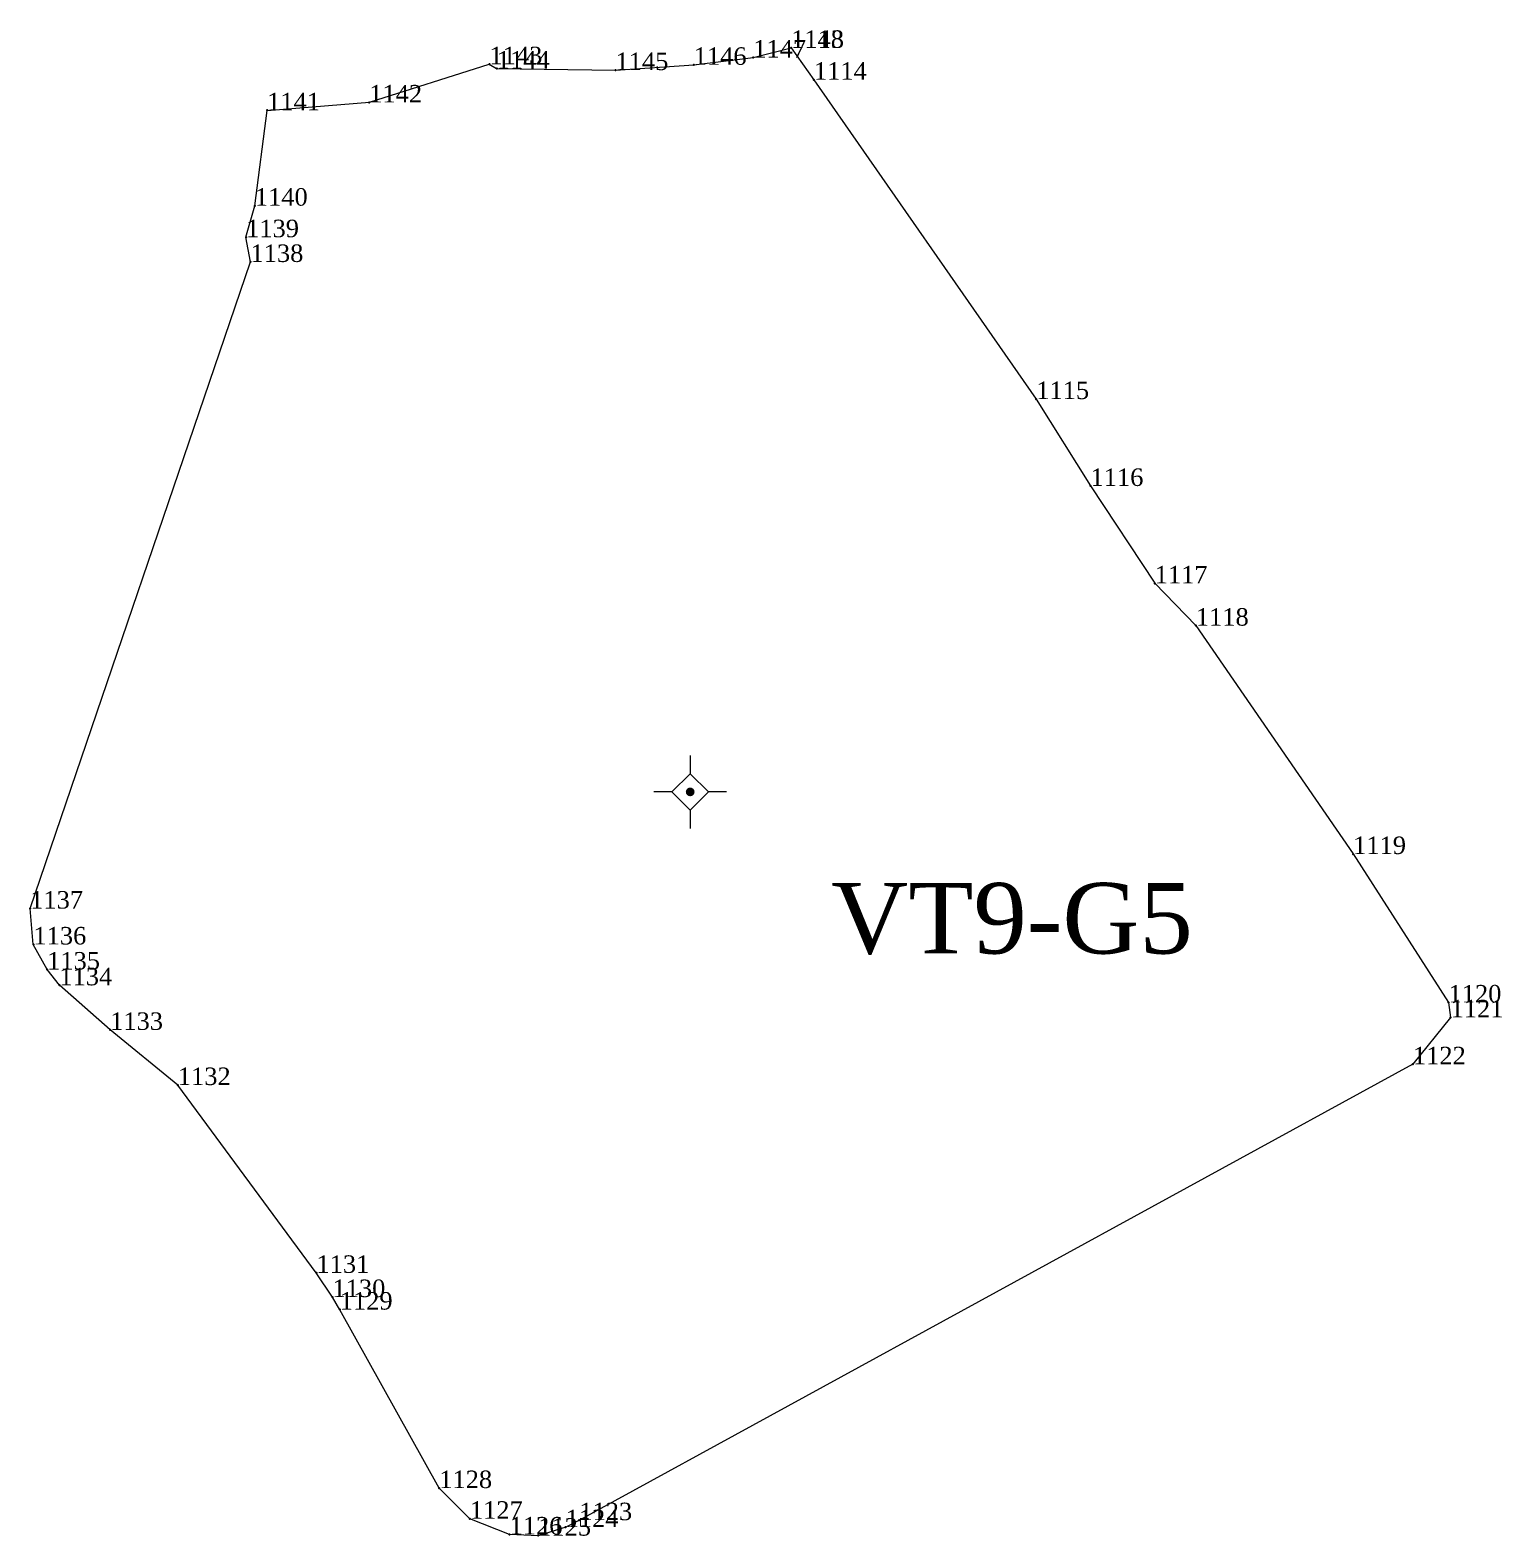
# Model space of a CAD drawing. Header units: metres. Extents: x 543554 to 549226, y 1840763 to 1844579.
# Drawn here: x 544719.3 to 544769.8, y 1843403.8 to 1843455.4 of the extents above; entities that cross this region are included whole.
import ezdxf

# ---------------------------------------------------------------- set-up
doc = ezdxf.new("R2010")
doc.units = ezdxf.units.M
doc.header["$MEASUREMENT"] = 0
for name, color, linetype, lineweight in [('Level 11', 7, 'Continuous', 0), ('Level 12', 7, 'Continuous', 0), ('Level 28', 7, 'Continuous', 0), ('Level 30', 7, 'Continuous', 0), ('Level 7', 7, 'Continuous', 0)]:
    doc.layers.add(name, color=color, linetype=linetype, lineweight=lineweight)
doc.styles.add('Style-Vntime', font='Vntime.shx')

# ---------------------------------------------------------------- blocks, each defined once
blk = doc.blocks.new('CENTRD')
at = {"layer": 'Level 11', "linetype": 'Continuous', "lineweight": 0}
h = blk.add_hatch(color=1, dxfattribs=at)
edge = h.paths.add_edge_path()
edge.add_arc((0, 0), 1.5, 0, 360)
at = {"layer": 'Level 11', "color": 1, "linetype": 'Continuous', "lineweight": 0}
for p, q in [((0, 12.5), (0, 6.25)), ((0, 6.25), (-6.25, 0)), ((6.25, 0), (0, 6.25)), ((-6.25, 0), (-12.5, 0)), ((-6.25, 0), (0, -6.25)), ((0, -6.25), (6.25, 0)), ((12.5, 0), (6.25, 0)), ((0, -6.25), (0, -12.5))]:
    blk.add_line(p, q, dxfattribs=at)
blk = doc.blocks.new('DDCT')
at = {"layer": 'Level 7', "color": 3, "linetype": 'Continuous', "lineweight": 30}
blk.add_point((0, 0), dxfattribs=at)
blk = doc.blocks.new('SHMIA_1112')
at = {"layer": 'Level 12', "color": 2, "linetype": 'Continuous', "lineweight": 0, "style": 'Style-Vntime'}
blk.add_text('1113', height=0.6, dxfattribs=at).set_placement((0, 0))
blk = doc.blocks.new('SHMIA_1113')
at = {"layer": 'Level 12', "color": 2, "linetype": 'Continuous', "lineweight": 0, "style": 'Style-Vntime'}
blk.add_text('1114', height=0.6, dxfattribs=at).set_placement((0, 0))
blk = doc.blocks.new('SHMIA_1114')
at = {"layer": 'Level 12', "color": 2, "linetype": 'Continuous', "lineweight": 0, "style": 'Style-Vntime'}
blk.add_text('1115', height=0.6, dxfattribs=at).set_placement((0, 0))
blk = doc.blocks.new('SHMIA_1115')
at = {"layer": 'Level 12', "color": 2, "linetype": 'Continuous', "lineweight": 0, "style": 'Style-Vntime'}
blk.add_text('1116', height=0.6, dxfattribs=at).set_placement((0, 0))
blk = doc.blocks.new('SHMIA_1116')
at = {"layer": 'Level 12', "color": 2, "linetype": 'Continuous', "lineweight": 0, "style": 'Style-Vntime'}
blk.add_text('1117', height=0.6, dxfattribs=at).set_placement((0, 0))
blk = doc.blocks.new('SHMIA_1117')
at = {"layer": 'Level 12', "color": 2, "linetype": 'Continuous', "lineweight": 0, "style": 'Style-Vntime'}
blk.add_text('1118', height=0.6, dxfattribs=at).set_placement((0, 0))
blk = doc.blocks.new('SHMIA_1118')
at = {"layer": 'Level 12', "color": 2, "linetype": 'Continuous', "lineweight": 0, "style": 'Style-Vntime'}
blk.add_text('1119', height=0.6, dxfattribs=at).set_placement((0, 0))
blk = doc.blocks.new('SHMIA_1119')
at = {"layer": 'Level 12', "color": 2, "linetype": 'Continuous', "lineweight": 0, "style": 'Style-Vntime'}
blk.add_text('1120', height=0.6, dxfattribs=at).set_placement((0, 0))
blk = doc.blocks.new('SHMIA_1120')
at = {"layer": 'Level 12', "color": 2, "linetype": 'Continuous', "lineweight": 0, "style": 'Style-Vntime'}
blk.add_text('1121', height=0.6, dxfattribs=at).set_placement((0, 0))
blk = doc.blocks.new('SHMIA_1121')
at = {"layer": 'Level 12', "color": 2, "linetype": 'Continuous', "lineweight": 0, "style": 'Style-Vntime'}
blk.add_text('1122', height=0.6, dxfattribs=at).set_placement((0, 0))
blk = doc.blocks.new('SHMIA_1122')
at = {"layer": 'Level 12', "color": 2, "linetype": 'Continuous', "lineweight": 0, "style": 'Style-Vntime'}
blk.add_text('1123', height=0.6, dxfattribs=at).set_placement((0, 0))
blk = doc.blocks.new('SHMIA_1123')
at = {"layer": 'Level 12', "color": 2, "linetype": 'Continuous', "lineweight": 0, "style": 'Style-Vntime'}
blk.add_text('1124', height=0.6, dxfattribs=at).set_placement((0, 0))
blk = doc.blocks.new('SHMIA_1124')
at = {"layer": 'Level 12', "color": 2, "linetype": 'Continuous', "lineweight": 0, "style": 'Style-Vntime'}
blk.add_text('1125', height=0.6, dxfattribs=at).set_placement((0, 0))
blk = doc.blocks.new('SHMIA_1125')
at = {"layer": 'Level 12', "color": 2, "linetype": 'Continuous', "lineweight": 0, "style": 'Style-Vntime'}
blk.add_text('1126', height=0.6, dxfattribs=at).set_placement((0, 0))
blk = doc.blocks.new('SHMIA_1126')
at = {"layer": 'Level 12', "color": 2, "linetype": 'Continuous', "lineweight": 0, "style": 'Style-Vntime'}
blk.add_text('1127', height=0.6, dxfattribs=at).set_placement((0, 0))
blk = doc.blocks.new('SHMIA_1127')
at = {"layer": 'Level 12', "color": 2, "linetype": 'Continuous', "lineweight": 0, "style": 'Style-Vntime'}
blk.add_text('1128', height=0.6, dxfattribs=at).set_placement((0, 0))
blk = doc.blocks.new('SHMIA_1128')
at = {"layer": 'Level 12', "color": 2, "linetype": 'Continuous', "lineweight": 0, "style": 'Style-Vntime'}
blk.add_text('1129', height=0.6, dxfattribs=at).set_placement((0, 0))
blk = doc.blocks.new('SHMIA_1129')
at = {"layer": 'Level 12', "color": 2, "linetype": 'Continuous', "lineweight": 0, "style": 'Style-Vntime'}
blk.add_text('1130', height=0.6, dxfattribs=at).set_placement((0, 0))
blk = doc.blocks.new('SHMIA_1130')
at = {"layer": 'Level 12', "color": 2, "linetype": 'Continuous', "lineweight": 0, "style": 'Style-Vntime'}
blk.add_text('1131', height=0.6, dxfattribs=at).set_placement((0, 0))
blk = doc.blocks.new('SHMIA_1131')
at = {"layer": 'Level 12', "color": 2, "linetype": 'Continuous', "lineweight": 0, "style": 'Style-Vntime'}
blk.add_text('1132', height=0.6, dxfattribs=at).set_placement((0, 0))
blk = doc.blocks.new('SHMIA_1132')
at = {"layer": 'Level 12', "color": 2, "linetype": 'Continuous', "lineweight": 0, "style": 'Style-Vntime'}
blk.add_text('1133', height=0.6, dxfattribs=at).set_placement((0, 0))
blk = doc.blocks.new('SHMIA_1133')
at = {"layer": 'Level 12', "color": 2, "linetype": 'Continuous', "lineweight": 0, "style": 'Style-Vntime'}
blk.add_text('1134', height=0.6, dxfattribs=at).set_placement((0, 0))
blk = doc.blocks.new('SHMIA_1134')
at = {"layer": 'Level 12', "color": 2, "linetype": 'Continuous', "lineweight": 0, "style": 'Style-Vntime'}
blk.add_text('1135', height=0.6, dxfattribs=at).set_placement((0, 0))
blk = doc.blocks.new('SHMIA_1135')
at = {"layer": 'Level 12', "color": 2, "linetype": 'Continuous', "lineweight": 0, "style": 'Style-Vntime'}
blk.add_text('1136', height=0.6, dxfattribs=at).set_placement((0, 0))
blk = doc.blocks.new('SHMIA_1136')
at = {"layer": 'Level 12', "color": 2, "linetype": 'Continuous', "lineweight": 0, "style": 'Style-Vntime'}
blk.add_text('1137', height=0.6, dxfattribs=at).set_placement((0, 0))
blk = doc.blocks.new('SHMIA_1137')
at = {"layer": 'Level 12', "color": 2, "linetype": 'Continuous', "lineweight": 0, "style": 'Style-Vntime'}
blk.add_text('1138', height=0.6, dxfattribs=at).set_placement((0, 0))
blk = doc.blocks.new('SHMIA_1138')
at = {"layer": 'Level 12', "color": 2, "linetype": 'Continuous', "lineweight": 0, "style": 'Style-Vntime'}
blk.add_text('1139', height=0.6, dxfattribs=at).set_placement((0, 0))
blk = doc.blocks.new('SHMIA_1139')
at = {"layer": 'Level 12', "color": 2, "linetype": 'Continuous', "lineweight": 0, "style": 'Style-Vntime'}
blk.add_text('1140', height=0.6, dxfattribs=at).set_placement((0, 0))
blk = doc.blocks.new('SHMIA_1140')
at = {"layer": 'Level 12', "color": 2, "linetype": 'Continuous', "lineweight": 0, "style": 'Style-Vntime'}
blk.add_text('1141', height=0.6, dxfattribs=at).set_placement((0, 0))
blk = doc.blocks.new('SHMIA_1141')
at = {"layer": 'Level 12', "color": 2, "linetype": 'Continuous', "lineweight": 0, "style": 'Style-Vntime'}
blk.add_text('1142', height=0.6, dxfattribs=at).set_placement((0, 0))
blk = doc.blocks.new('SHMIA_1142')
at = {"layer": 'Level 12', "color": 2, "linetype": 'Continuous', "lineweight": 0, "style": 'Style-Vntime'}
blk.add_text('1143', height=0.6, dxfattribs=at).set_placement((0, 0))
blk = doc.blocks.new('SHMIA_1143')
at = {"layer": 'Level 12', "color": 2, "linetype": 'Continuous', "lineweight": 0, "style": 'Style-Vntime'}
blk.add_text('1144', height=0.6, dxfattribs=at).set_placement((0, 0))
blk = doc.blocks.new('SHMIA_1144')
at = {"layer": 'Level 12', "color": 2, "linetype": 'Continuous', "lineweight": 0, "style": 'Style-Vntime'}
blk.add_text('1145', height=0.6, dxfattribs=at).set_placement((0, 0))
blk = doc.blocks.new('SHMIA_1145')
at = {"layer": 'Level 12', "color": 2, "linetype": 'Continuous', "lineweight": 0, "style": 'Style-Vntime'}
blk.add_text('1146', height=0.6, dxfattribs=at).set_placement((0, 0))
blk = doc.blocks.new('SHMIA_1146')
at = {"layer": 'Level 12', "color": 2, "linetype": 'Continuous', "lineweight": 0, "style": 'Style-Vntime'}
blk.add_text('1147', height=0.6, dxfattribs=at).set_placement((0, 0))
blk = doc.blocks.new('SHMIA_1147')
at = {"layer": 'Level 12', "color": 2, "linetype": 'Continuous', "lineweight": 0, "style": 'Style-Vntime'}
blk.add_text('1148', height=0.6, dxfattribs=at).set_placement((0, 0))

msp = doc.modelspace()

# ---------------------------------------------------------------- linework, layer by layer
at = {"layer": 'Level 30', "color": 2, "linetype": 'Continuous', "lineweight": 0, "flags": 128}
msp.add_lwpolyline([(544768.0106, 1843421.5485), (544766.7217, 1843419.9412), (544738.1533, 1843404.3084), (544737.6838, 1843404.0743), (544736.7404, 1843403.7764), (544735.7613, 1843403.8234), (544734.3986, 1843404.357), (544733.3457, 1843405.4107), (544729.9448, 1843411.5268), (544729.6868, 1843411.955), (544729.1362, 1843412.7887), (544724.3926, 1843419.2257), (544722.0676, 1843421.121), (544720.3306, 1843422.6493), (544719.9096, 1843423.1914), (544719.4352, 1843424.052), (544719.3282, 1843425.278), (544726.8822, 1843447.453), (544726.725, 1843448.3026), (544727.0346, 1843449.3769), (544727.4465, 1843452.6466), (544730.9546, 1843452.9237), (544735.0658, 1843454.2276), (544735.3174, 1843454.0783), (544739.3943, 1843454.0294), (544742.0742, 1843454.2092), (544744.1133, 1843454.4571), (544745.407, 1843454.7883), (544746.188, 1843453.6994), (544753.8118, 1843442.7491), (544755.6653, 1843439.7703), (544757.8745, 1843436.4317), (544759.2811, 1843434.9806), (544764.6692, 1843427.1534), (544767.9419, 1843422.0565), (544768.0106, 1843421.5485)], dxfattribs=at)

# ---------------------------------------------------------------- block references
at = {"layer": 'Level 11', "color": 1, "linetype": 'Continuous', "lineweight": 0, "xscale": 0.1, "yscale": 0.1, "zscale": 0.1}
msp.add_blockref('CENTRD', (544741.95, 1843429.28), dxfattribs=at)
at = {"layer": 'Level 12', "color": 2, "linetype": 'Continuous', "lineweight": 0}
for name, p in [('SHMIA_1147', (544745.41, 1843454.79)), ('SHMIA_1112', (544745.41, 1843454.79)), ('SHMIA_1142', (544735.07, 1843454.23)), ('SHMIA_1143', (544735.32, 1843454.08)), ('SHMIA_1144', (544739.39, 1843454.03)), ('SHMIA_1145', (544742.07, 1843454.21)), ('SHMIA_1146', (544744.11, 1843454.46)), ('SHMIA_1113', (544746.19, 1843453.7)), ('SHMIA_1140', (544727.45, 1843452.65)), ('SHMIA_1141', (544730.95, 1843452.92)), ('SHMIA_1139', (544727.03, 1843449.38)), ('SHMIA_1138', (544726.73, 1843448.3)), ('SHMIA_1137', (544726.88, 1843447.45)), ('SHMIA_1114', (544753.81, 1843442.75)), ('SHMIA_1115', (544755.67, 1843439.77)), ('SHMIA_1116', (544757.87, 1843436.43)), ('SHMIA_1117', (544759.28, 1843434.98)), ('SHMIA_1118', (544764.67, 1843427.15)), ('SHMIA_1136', (544719.33, 1843425.28)), ('SHMIA_1135', (544719.44, 1843424.05)), ('SHMIA_1134', (544719.91, 1843423.19)), ('SHMIA_1133', (544720.33, 1843422.65)), ('SHMIA_1119', (544767.94, 1843422.06)), ('SHMIA_1120', (544768.01, 1843421.55)), ('SHMIA_1132', (544722.07, 1843421.12)), ('SHMIA_1121', (544766.72, 1843419.94)), ('SHMIA_1131', (544724.39, 1843419.23)), ('SHMIA_1130', (544729.14, 1843412.79)), ('SHMIA_1129', (544729.69, 1843411.96)), ('SHMIA_1128', (544729.94, 1843411.53)), ('SHMIA_1127', (544733.35, 1843405.41)), ('SHMIA_1126', (544734.4, 1843404.36)), ('SHMIA_1123', (544737.68, 1843404.07)), ('SHMIA_1122', (544738.15, 1843404.31)), ('SHMIA_1125', (544735.76, 1843403.82)), ('SHMIA_1124', (544736.74, 1843403.78))]:
    msp.add_blockref(name, p, dxfattribs=at)
at = {"layer": 'Level 7', "color": 3, "linetype": 'Continuous', "lineweight": 30}
for p in [(544745.41, 1843454.79), (544745.41, 1843454.79), (544735.07, 1843454.23), (544735.32, 1843454.08), (544742.07, 1843454.21), (544744.11, 1843454.46), (544739.39, 1843454.03), (544746.19, 1843453.7), (544727.45, 1843452.65), (544730.95, 1843452.92), (544727.03, 1843449.38), (544726.73, 1843448.3), (544726.88, 1843447.45), (544753.81, 1843442.75), (544755.67, 1843439.77), (544757.87, 1843436.43), (544759.28, 1843434.98), (544764.67, 1843427.15), (544719.33, 1843425.28), (544719.44, 1843424.05), (544719.91, 1843423.19), (544720.33, 1843422.65), (544767.94, 1843422.06), (544768.01, 1843421.55), (544722.07, 1843421.12), (544766.72, 1843419.94), (544724.39, 1843419.23), (544729.14, 1843412.79), (544729.69, 1843411.96), (544729.94, 1843411.53), (544733.35, 1843405.41), (544734.4, 1843404.36), (544737.68, 1843404.07), (544738.15, 1843404.31), (544735.76, 1843403.82), (544736.74, 1843403.78)]:
    msp.add_blockref('DDCT', p, dxfattribs=at)

# ---------------------------------------------------------------- texts
at = {"layer": 'Level 28', "color": 1, "lineweight": 0, "style": 'Style-Vntime'}
msp.add_text('VT9-G5', height=2.42159, dxfattribs=at).set_placement((544746.7835, 1843423.7396))

doc.saveas('drawing.dxf')
